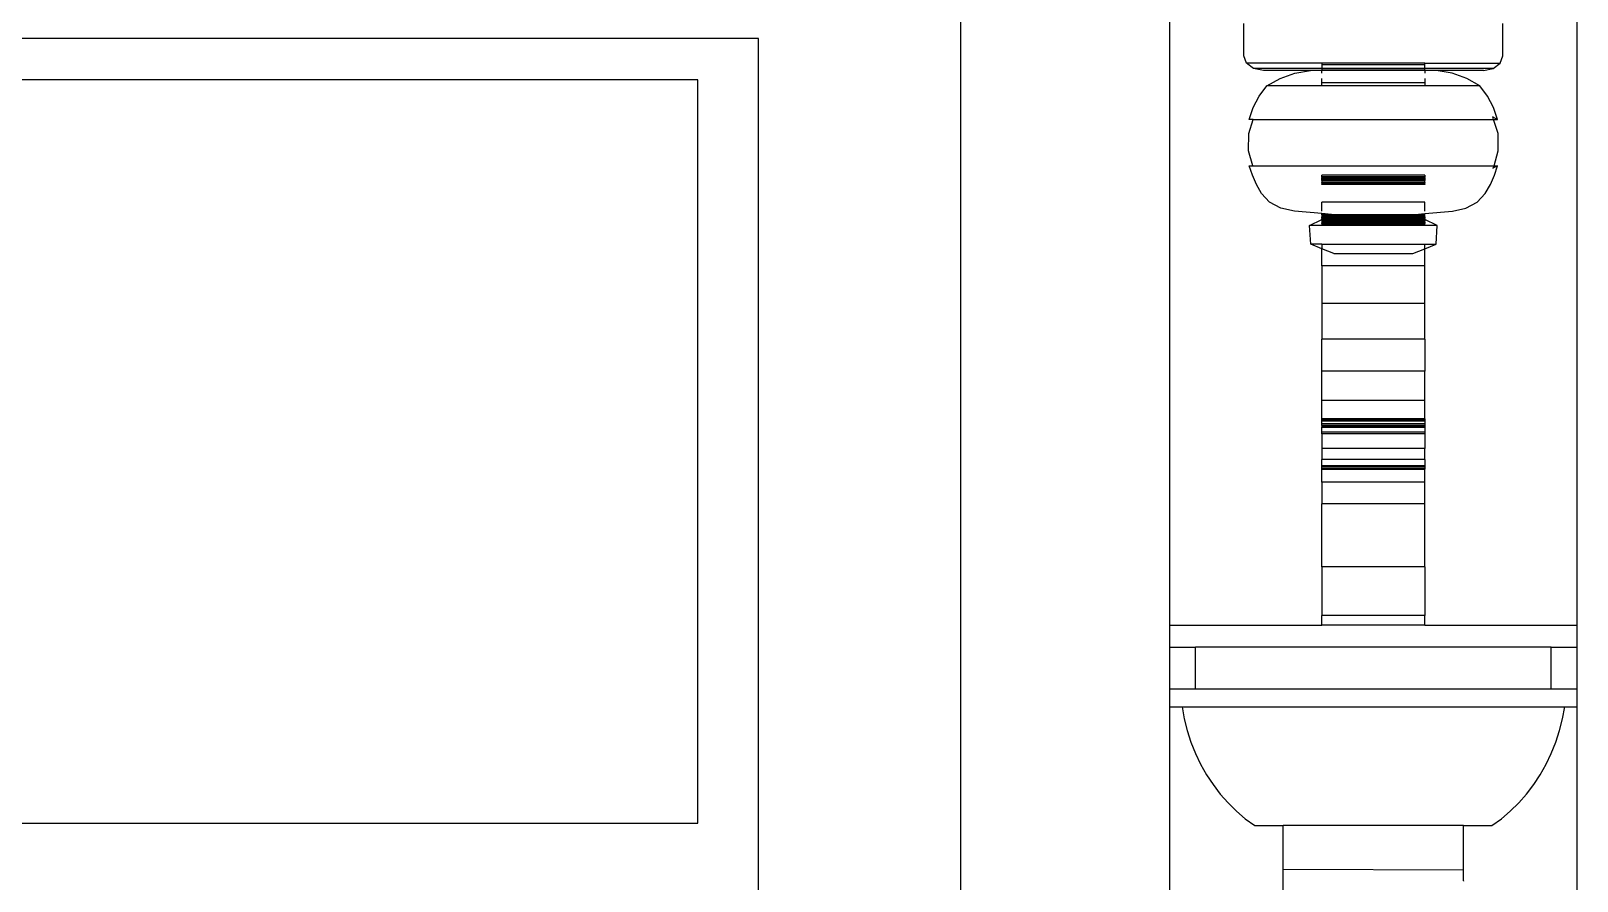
# Model space of a CAD drawing. Extents: x -24961 to 905641, y -154323 to 635957.
# Drawn here: x 413353 to 414476, y -113084 to -112466 of the extents above; entities that cross this region are included whole.
import ezdxf

# ---------------------------------------------------------------- set-up
doc = ezdxf.new("R2010")
doc.units = 0
doc.header["$LTSCALE"] = 1000
doc.header["$MEASUREMENT"] = 0
doc.layers.add('窗', color=154, linetype='Continuous')

msp = doc.modelspace()

# ---------------------------------------------------------------- linework, layer by layer
for p, q in [((414028.2, -112276.1), (414028.2, -114299.3)), ((414180.3, -112898.1), (414180.3, -112355.3)), ((414476.2, -112898.1), (414476.2, -112356.8)), ((414234.2, -112484.6), (414234.2, -112460.9)), ((414422.3, -112484.6), (414422.3, -112460.9)), ((414236.1, -112489.9), (414234.2, -112484.6)), ((414241.2, -112493.7), (414236.1, -112489.9)), ((414290.7, -112489.9), (414236.1, -112489.9)), ((414248.3, -112495.2), (414241.2, -112493.7)), ((414290.7, -112493.7), (414241.2, -112493.7)), ((414290.7, -112489.9), (414290.7, -112491)), ((414365.7, -112489.9), (414290.7, -112489.9)), ((414365.7, -112491), (414290.7, -112491)), ((414290.7, -112491), (414290.7, -112493.7)), ((414290.7, -112493.7), (414290.7, -112494.8)), ((414365.7, -112493.7), (414290.7, -112493.7)), ((414365.7, -112491), (414365.7, -112489.9)), ((414365.7, -112489.9), (414420.4, -112489.9)), ((414365.7, -112493.7), (414365.7, -112491)), ((414365.7, -112494.8), (414365.7, -112493.7)), ((414415.3, -112493.7), (414365.7, -112493.7)), ((414408.2, -112495.2), (414415.3, -112493.7)), ((414415.3, -112493.7), (414420.4, -112489.9)), ((414420.4, -112489.9), (414422.3, -112484.6)), ((414282.6, -112495.2), (414248.3, -112495.2)), ((414250.9, -112506.2), (414260.4, -112500.9)), ((414260.4, -112500.9), (414271.1, -112497.2)), ((414271.1, -112497.2), (414282.6, -112495.2)), ((414290.7, -112495.2), (414282.6, -112495.2)), ((414365.7, -112494.8), (414290.7, -112494.8)), ((414290.7, -112495.2), (414290.7, -112494.8)), ((414290.7, -112497.2), (414290.7, -112495.2)), ((414365.7, -112495.2), (414290.7, -112495.2)), ((414290.7, -112504.1), (414290.7, -112500.9)), ((414365.7, -112504.1), (414290.7, -112504.1)), ((414290.7, -112506.2), (414290.7, -112504.1)), ((414365.7, -112494.8), (414365.7, -112495.2)), ((414365.7, -112495.2), (414365.7, -112497.2)), ((414373.8, -112495.2), (414365.7, -112495.2)), ((414365.7, -112500.9), (414365.7, -112504.1)), ((414365.7, -112504.1), (414365.7, -112506.2)), ((414385.4, -112497.2), (414373.8, -112495.2)), ((414408.2, -112495.2), (414373.8, -112495.2)), ((414396.1, -112500.9), (414385.4, -112497.2)), ((414405.6, -112506.2), (414396.1, -112500.9)), ((414240.9, -112522.1), (414245.2, -112513.9)), ((414245.2, -112513.9), (414250.9, -112506.2)), ((414290.7, -112506.2), (414250.9, -112506.2)), ((414365.7, -112506.2), (414290.7, -112506.2)), ((414405.6, -112506.2), (414365.7, -112506.2)), ((414411.2, -112513.9), (414405.6, -112506.2)), ((414415.5, -112522.1), (414411.2, -112513.9)), ((414238.1, -112530.7), (414240.9, -112522.1)), ((414418.4, -112530.7), (414415.5, -112522.1)), ((414237.7, -112541), (414240.9, -112530.7)), ((414240.9, -112530.7), (414238.1, -112530.7)), ((414240.9, -112530.7), (414415.5, -112530.7)), ((414414.7, -112528.7), (414414.9, -112528.7)), ((414414.9, -112528.7), (414418.4, -112530.7)), ((414415.5, -112530.7), (414414.9, -112528.7)), ((414415.5, -112530.7), (414418.4, -112530.7)), ((414418.8, -112541), (414415.5, -112530.7)), ((414237.5, -112553.5), (414237.7, -112541)), ((414419, -112553.5), (414418.8, -112541)), ((414240.6, -112564.3), (414237.5, -112553.5)), ((414415.9, -112564.3), (414419, -112553.5)), ((414238.1, -112564.3), (414240.6, -112564.3)), ((414240.3, -112571.2), (414238.1, -112564.3)), ((414243.3, -112577.9), (414240.3, -112571.2)), ((414240.6, -112564.3), (414415.9, -112564.3)), ((414365.7, -112571.2), (414290.7, -112571.2)), ((414290.7, -112571.2), (414290.7, -112571.2)), ((414290.7, -112572.3), (414290.7, -112571.2)), ((414365.7, -112572.3), (414290.7, -112572.3)), ((414290.7, -112572.5), (414290.7, -112572.3)), ((414365.7, -112571.2), (414365.7, -112571.2)), ((414365.7, -112571.2), (414365.7, -112572.3)), ((414365.7, -112572.3), (414365.7, -112572.5)), ((414413.2, -112577.9), (414416.2, -112571.2)), ((414414.8, -112565.8), (414415.5, -112565.8)), ((414418.4, -112564.3), (414415.5, -112565.8)), ((414415.5, -112565.8), (414415.9, -112564.3)), ((414415.9, -112564.3), (414418.4, -112564.3)), ((414416.2, -112571.2), (414418.4, -112564.3)), ((414247, -112584.5), (414243.3, -112577.9)), ((414365.7, -112572.5), (414290.7, -112572.5)), ((414290.7, -112572.6), (414290.7, -112572.5)), ((414365.7, -112572.6), (414290.7, -112572.6)), ((414290.7, -112572.6), (414290.7, -112573.1)), ((414365.7, -112573.1), (414290.7, -112573.1)), ((414290.7, -112573.1), (414290.7, -112573.2)), ((414290.7, -112573.2), (414365.7, -112573.2)), ((414290.7, -112574), (414290.7, -112573.2)), ((414365.7, -112574), (414290.7, -112574)), ((414290.7, -112574), (414290.7, -112574.2)), ((414365.7, -112574.2), (414290.7, -112574.2)), ((414290.7, -112574.4), (414290.7, -112574.2)), ((414365.7, -112574.4), (414290.7, -112574.4)), ((414290.7, -112574.4), (414290.7, -112574.5)), ((414365.7, -112574.5), (414290.7, -112574.5)), ((414290.7, -112574.5), (414290.7, -112574.6)), ((414365.7, -112574.6), (414290.7, -112574.6)), ((414365.7, -112574.6), (414290.7, -112574.6)), ((414290.7, -112574.6), (414290.7, -112574.6)), ((414290.7, -112575), (414290.7, -112574.6)), ((414365.7, -112575), (414290.7, -112575)), ((414290.7, -112575), (414290.7, -112575.1)), ((414365.7, -112575.1), (414290.7, -112575.1)), ((414365.7, -112575.1), (414290.7, -112575.1)), ((414290.7, -112575.1), (414290.7, -112575.3)), ((414290.7, -112575.1), (414290.7, -112575.1)), ((414365.7, -112575.3), (414290.7, -112575.3)), ((414290.7, -112575.3), (414290.7, -112576.4)), ((414365.7, -112576.4), (414290.7, -112576.4)), ((414290.7, -112577), (414290.7, -112576.4)), ((414365.7, -112577), (414290.7, -112577)), ((414290.7, -112577), (414290.7, -112577.6)), ((414290.7, -112577.6), (414365.7, -112577.6)), ((414290.7, -112577.9), (414290.7, -112577.6)), ((414365.7, -112572.5), (414365.7, -112572.6)), ((414365.7, -112573.1), (414365.7, -112572.6)), ((414365.7, -112573.2), (414365.7, -112573.1)), ((414365.7, -112573.2), (414365.7, -112574)), ((414365.7, -112574.2), (414365.7, -112574)), ((414365.7, -112574.2), (414365.7, -112574.4)), ((414365.7, -112574.5), (414365.7, -112574.4)), ((414365.7, -112574.6), (414365.7, -112574.5)), ((414365.7, -112574.6), (414365.7, -112574.6)), ((414365.7, -112574.6), (414365.7, -112575)), ((414365.7, -112575.1), (414365.7, -112575)), ((414365.7, -112575.3), (414365.7, -112575.1)), ((414365.7, -112575.1), (414365.7, -112575.1)), ((414365.7, -112576.4), (414365.7, -112575.3)), ((414365.7, -112576.4), (414365.7, -112577)), ((414365.7, -112577.6), (414365.7, -112577)), ((414365.7, -112577.6), (414365.7, -112577.9)), ((414409.5, -112584.5), (414413.2, -112577.9)), ((414252.8, -112590.7), (414247, -112584.5)), ((414261.1, -112595.1), (414252.8, -112590.7)), ((414290.7, -112590.9), (414290.7, -112590.7)), ((414365.7, -112590.9), (414290.7, -112590.9)), ((414290.7, -112597.3), (414290.7, -112590.9)), ((414365.7, -112590.7), (414365.7, -112590.9)), ((414365.7, -112597.3), (414365.7, -112590.9)), ((414395.4, -112595.1), (414403.6, -112590.7)), ((414403.6, -112590.7), (414409.5, -112584.5)), ((414270.9, -112597.3), (414261.1, -112595.1)), ((414290.7, -112599.1), (414270.9, -112597.3)), ((414281.9, -112607.8), (414290.7, -112603.4)), ((414290.7, -112599), (414290.7, -112599.1)), ((414297.8, -112599.8), (414290.7, -112599.1)), ((414290.7, -112599.9), (414290.7, -112599.1)), ((414290.7, -112600.1), (414290.7, -112599.9)), ((414297.7, -112599.9), (414290.7, -112599.9)), ((414297.3, -112600.1), (414290.7, -112600.1)), ((414290.7, -112600.1), (414290.7, -112600.7)), ((414296.1, -112600.7), (414290.7, -112600.7)), ((414290.7, -112600.7), (414290.7, -112601.4)), ((414294.7, -112601.4), (414290.7, -112601.4)), ((414290.7, -112601.9), (414290.7, -112601.4)), ((414293.7, -112601.9), (414290.7, -112601.9)), ((414290.7, -112602.1), (414290.7, -112601.9)), ((414290.7, -112602.4), (414290.7, -112602.1)), ((414293.2, -112602.1), (414290.7, -112602.1)), ((414292.6, -112602.4), (414290.7, -112602.4)), ((414290.7, -112602.4), (414290.7, -112603)), ((414291.4, -112603), (414290.7, -112603)), ((414290.7, -112603.1), (414290.7, -112603)), ((414291.5, -112603), (414290.7, -112603)), ((414290.7, -112603), (414290.7, -112603)), ((414291.3, -112603.1), (414290.7, -112603.1)), ((414290.7, -112603.4), (414291.3, -112603.1)), ((414290.7, -112603.1), (414290.7, -112603.4)), ((414290.7, -112603.4), (414290.7, -112603.5)), ((414365.7, -112603.5), (414290.7, -112603.5)), ((414290.7, -112603.5), (414290.7, -112604.2)), ((414365.7, -112604.2), (414290.7, -112604.2)), ((414290.7, -112604.2), (414290.7, -112604.7)), ((414365.7, -112604.7), (414290.7, -112604.7)), ((414290.7, -112604.7), (414290.7, -112605.2)), ((414290.7, -112605.2), (414365.7, -112605.2)), ((414290.7, -112605.2), (414290.7, -112605.3)), ((414365.7, -112605.3), (414290.7, -112605.3)), ((414290.7, -112605.4), (414290.7, -112605.3)), ((414365.7, -112605.4), (414290.7, -112605.4)), ((414290.7, -112605.4), (414290.7, -112605.7)), ((414365.7, -112605.7), (414290.7, -112605.7)), ((414290.7, -112606.2), (414290.7, -112605.7)), ((414291.3, -112603.1), (414291.4, -112603)), ((414365.2, -112603.1), (414291.3, -112603.1)), ((414365, -112603), (414291.4, -112603)), ((414291.4, -112603), (414291.5, -112603)), ((414291.5, -112603), (414292.6, -112602.4)), ((414365, -112603), (414291.5, -112603)), ((414292.6, -112602.4), (414293.2, -112602.1)), ((414363.9, -112602.4), (414292.6, -112602.4)), ((414293.2, -112602.1), (414293.7, -112601.9)), ((414363.2, -112602.1), (414293.2, -112602.1)), ((414293.7, -112601.9), (414294.7, -112601.4)), ((414362.8, -112601.9), (414293.7, -112601.9)), ((414294.7, -112601.4), (414296.1, -112600.7)), ((414361.8, -112601.4), (414294.7, -112601.4)), ((414296.1, -112600.7), (414297.3, -112600.1)), ((414360.4, -112600.7), (414296.1, -112600.7)), ((414297.3, -112600.1), (414297.7, -112599.9)), ((414359.2, -112600.1), (414297.3, -112600.1)), ((414297.7, -112599.9), (414297.8, -112599.8)), ((414358.8, -112599.9), (414297.7, -112599.9)), ((414297.8, -112599.8), (414358.7, -112599.8)), ((414358.7, -112599.8), (414365.7, -112599.1)), ((414358.8, -112599.9), (414358.7, -112599.8)), ((414365.7, -112599.9), (414358.8, -112599.9)), ((414359.2, -112600.1), (414358.8, -112599.9)), ((414365.7, -112600.1), (414359.2, -112600.1)), ((414360.4, -112600.7), (414359.2, -112600.1)), ((414365.7, -112600.7), (414360.4, -112600.7)), ((414361.8, -112601.4), (414360.4, -112600.7)), ((414365.7, -112601.4), (414361.8, -112601.4)), ((414362.8, -112601.9), (414361.8, -112601.4)), ((414365.7, -112601.9), (414362.8, -112601.9)), ((414363.2, -112602.1), (414362.8, -112601.9)), ((414365.7, -112602.1), (414363.2, -112602.1)), ((414363.9, -112602.4), (414363.2, -112602.1)), ((414365.7, -112602.4), (414363.9, -112602.4)), ((414365, -112603), (414363.9, -112602.4)), ((414365.7, -112603), (414365, -112603)), ((414365.7, -112603), (414365, -112603)), ((414365.2, -112603.1), (414365, -112603)), ((414365, -112603), (414365, -112603)), ((414365.7, -112603.1), (414365.2, -112603.1)), ((414365.7, -112603.4), (414365.2, -112603.1)), ((414365.7, -112599.1), (414385.6, -112597.3)), ((414365.7, -112599.9), (414365.7, -112599.1)), ((414365.7, -112599.9), (414365.7, -112600.1)), ((414365.7, -112600.7), (414365.7, -112600.1)), ((414365.7, -112601.4), (414365.7, -112600.7)), ((414365.7, -112601.4), (414365.7, -112601.9)), ((414365.7, -112601.9), (414365.7, -112602.1)), ((414365.7, -112602.1), (414365.7, -112602.4)), ((414365.7, -112603), (414365.7, -112602.4)), ((414365.7, -112603), (414365.7, -112603.1)), ((414365.7, -112603), (414365.7, -112603)), ((414365.7, -112603.1), (414365.7, -112603.4)), ((414365.7, -112603.4), (414365.7, -112603.5)), ((414374.6, -112607.8), (414365.7, -112603.4)), ((414365.7, -112604.2), (414365.7, -112603.5)), ((414365.7, -112604.2), (414365.7, -112604.7)), ((414365.7, -112605.2), (414365.7, -112604.7)), ((414365.7, -112605.3), (414365.7, -112605.2)), ((414365.7, -112605.3), (414365.7, -112605.4)), ((414365.7, -112605.4), (414365.7, -112605.7)), ((414365.7, -112605.7), (414365.7, -112606.2)), ((414385.6, -112597.3), (414395.4, -112595.1)), ((414282.7, -112621.2), (414281.9, -112607.8)), ((414290.7, -112607.8), (414281.9, -112607.8)), ((414365.7, -112606.2), (414290.7, -112606.2)), ((414290.7, -112606.3), (414290.7, -112606.2)), ((414365.7, -112606.3), (414290.7, -112606.3)), ((414365.7, -112606.3), (414290.7, -112606.3)), ((414290.7, -112606.3), (414290.7, -112606.3)), ((414290.7, -112606.4), (414290.7, -112606.3)), ((414365.7, -112606.4), (414290.7, -112606.4)), ((414290.7, -112606.4), (414290.7, -112606.7)), ((414365.7, -112606.7), (414290.7, -112606.7)), ((414290.7, -112606.7), (414290.7, -112606.8)), ((414365.7, -112606.8), (414290.7, -112606.8)), ((414290.7, -112606.8), (414290.7, -112607.1)), ((414365.7, -112607.1), (414290.7, -112607.1)), ((414290.7, -112607.1), (414290.7, -112607.3)), ((414365.7, -112607.3), (414290.7, -112607.3)), ((414365.7, -112607.3), (414290.7, -112607.3)), ((414290.7, -112607.3), (414290.7, -112607.3)), ((414290.7, -112607.3), (414290.7, -112607.8)), ((414365.7, -112607.8), (414290.7, -112607.8)), ((414365.7, -112606.2), (414365.7, -112606.3)), ((414365.7, -112606.3), (414365.7, -112606.3)), ((414365.7, -112606.3), (414365.7, -112606.4)), ((414365.7, -112606.7), (414365.7, -112606.4)), ((414365.7, -112606.8), (414365.7, -112606.7)), ((414365.7, -112607.1), (414365.7, -112606.8)), ((414365.7, -112607.3), (414365.7, -112607.1)), ((414365.7, -112607.8), (414365.7, -112607.3)), ((414365.7, -112607.3), (414365.7, -112607.3)), ((414374.6, -112607.8), (414365.7, -112607.8)), ((414373.8, -112621.2), (414374.6, -112607.8)), ((414290.7, -112624.6), (414282.7, -112621.2)), ((414290.7, -112621.2), (414282.7, -112621.2)), ((414290.7, -112621.2), (414290.7, -112624.6)), ((414290.7, -112621.2), (414365.7, -112621.2)), ((414299.4, -112628.2), (414290.7, -112624.6)), ((414290.7, -112637.1), (414290.7, -112624.6)), ((414299.4, -112628.2), (414357, -112628.2)), ((414357, -112628.2), (414365.7, -112624.6)), ((414365.7, -112624.6), (414373.8, -112621.2)), ((414365.7, -112624.6), (414365.7, -112621.2)), ((414365.7, -112621.2), (414373.8, -112621.2)), ((414365.7, -112637.1), (414365.7, -112624.6)), ((414365.7, -112637.1), (414290.7, -112637.1)), ((414290.7, -112637.1), (414290.7, -112664.5)), ((414365.7, -112664.5), (414365.7, -112637.1)), ((414365.7, -112664.5), (414290.7, -112664.5)), ((414290.7, -112664.5), (414290.7, -112690.2)), ((414365.7, -112690.2), (414365.7, -112664.5)), ((414365.7, -112690.2), (414290.7, -112690.2)), ((414290.7, -112713.5), (414290.7, -112690.2)), ((414365.7, -112690.2), (414365.7, -112713.5)), ((414365.7, -112713.5), (414290.7, -112713.5)), ((414290.7, -112734.8), (414290.7, -112713.5)), ((414365.7, -112734.8), (414365.7, -112713.5)), ((414365.7, -112734.8), (414290.7, -112734.8)), ((414290.7, -112748.2), (414290.7, -112734.8)), ((414365.7, -112748.2), (414365.7, -112734.8)), ((414290.7, -112748.4), (414290.7, -112748.2)), ((414365.7, -112748.2), (414290.7, -112748.2)), ((414365.7, -112748.4), (414290.7, -112748.4)), ((414290.7, -112749.3), (414290.7, -112748.4)), ((414365.7, -112749.3), (414290.7, -112749.3)), ((414290.7, -112749.7), (414290.7, -112749.3)), ((414290.7, -112751.7), (414290.7, -112749.7)), ((414290.7, -112749.7), (414365.7, -112749.7)), ((414290.7, -112753.1), (414290.7, -112751.7)), ((414365.7, -112751.7), (414290.7, -112751.7)), ((414365.7, -112748.2), (414365.7, -112748.4)), ((414365.7, -112748.4), (414365.7, -112749.3)), ((414365.7, -112749.3), (414365.7, -112749.7)), ((414365.7, -112749.7), (414365.7, -112751.7)), ((414365.7, -112751.7), (414365.7, -112753.1)), ((414365.7, -112753.1), (414290.7, -112753.1)), ((414290.7, -112753.1), (414290.7, -112754.1)), ((414365.7, -112754.1), (414290.7, -112754.1)), ((414290.7, -112754.5), (414290.7, -112754.1)), ((414365.7, -112754.5), (414290.7, -112754.5)), ((414290.7, -112757.8), (414290.7, -112754.5)), ((414290.7, -112759.2), (414290.7, -112757.8)), ((414365.7, -112757.8), (414290.7, -112757.8)), ((414365.7, -112757.8), (414290.7, -112757.8)), ((414290.7, -112757.8), (414290.7, -112757.8)), ((414365.7, -112759.2), (414290.7, -112759.2)), ((414290.7, -112759.2), (414290.7, -112769.8)), ((414365.7, -112753.1), (414365.7, -112754.1)), ((414365.7, -112754.1), (414365.7, -112754.5)), ((414365.7, -112754.5), (414365.7, -112757.8)), ((414365.7, -112757.8), (414365.7, -112759.2)), ((414365.7, -112757.8), (414365.7, -112757.8)), ((414365.7, -112759.2), (414365.7, -112769.8)), ((414365.7, -112769.8), (414290.7, -112769.8)), ((414290.7, -112769.8), (414290.7, -112777.7)), ((414365.7, -112777.7), (414365.7, -112769.8)), ((414365.7, -112777.7), (414290.7, -112777.7)), ((414290.7, -112782.3), (414290.7, -112777.7)), ((414365.7, -112782.3), (414290.7, -112782.3)), ((414290.7, -112783.4), (414290.7, -112782.3)), ((414365.7, -112783.4), (414290.7, -112783.4)), ((414290.7, -112784.6), (414290.7, -112783.4)), ((414365.7, -112784.6), (414290.7, -112784.6)), ((414290.7, -112784.8), (414290.7, -112784.6)), ((414365.7, -112784.8), (414290.7, -112784.8)), ((414365.7, -112784.8), (414290.7, -112784.8)), ((414290.7, -112784.8), (414290.7, -112784.9)), ((414290.7, -112784.8), (414290.7, -112784.8)), ((414365.7, -112784.9), (414290.7, -112784.9)), ((414290.7, -112794.1), (414290.7, -112784.9)), ((414365.7, -112777.7), (414365.7, -112782.3)), ((414365.7, -112782.3), (414365.7, -112783.4)), ((414365.7, -112783.4), (414365.7, -112784.6)), ((414365.7, -112784.6), (414365.7, -112784.8)), ((414365.7, -112784.9), (414365.7, -112784.8)), ((414365.7, -112784.8), (414365.7, -112784.8)), ((414365.7, -112794.1), (414365.7, -112784.9)), ((414365.7, -112794.1), (414290.7, -112794.1)), ((414290.7, -112794.1), (414290.7, -112809.9)), ((414365.7, -112809.9), (414365.7, -112794.1)), ((414365.7, -112809.9), (414290.7, -112809.9)), ((414290.7, -112855.7), (414290.7, -112809.9)), ((414365.7, -112855.7), (414365.7, -112809.9)), ((414365.7, -112855.7), (414290.7, -112855.7)), ((414290.7, -112855.7), (414290.7, -112891)), ((414365.7, -112855.7), (414365.7, -112891)), ((414180.3, -112914.1), (414180.3, -112898.1)), ((414180.3, -112898.1), (414290.7, -112898.1)), ((414365.7, -112891), (414290.7, -112891)), ((414290.7, -112898.1), (414290.7, -112891)), ((414365.7, -112898.1), (414290.7, -112898.1)), ((414365.7, -112898.1), (414365.7, -112891)), ((414365.7, -112898.1), (414476.2, -112898.1)), ((414476.2, -112914.1), (414476.2, -112898.1)), ((414180.3, -112944.5), (414180.3, -112914.1)), ((414180.3, -112914.1), (414199.1, -112914.1)), ((414199.1, -112944.5), (414199.1, -112914.1)), ((414457.4, -112914.1), (414199.1, -112914.1)), ((414457.4, -112944.5), (414457.4, -112914.1)), ((414457.4, -112914.1), (414476.2, -112914.1)), ((414476.2, -112944.5), (414476.2, -112914.1)), ((414199.1, -112944.5), (414180.3, -112944.5)), ((414180.3, -112957.3), (414180.3, -112944.5)), ((414457.4, -112944.5), (414199.1, -112944.5)), ((414476.2, -112944.5), (414457.4, -112944.5)), ((414476.2, -112957.3), (414476.2, -112944.5)), ((414180.3, -114299.3), (414180.3, -112957.3)), ((414180.3, -112957.3), (414189.2, -112957.3)), ((414189.2, -112957.3), (414190.8, -112966)), ((414189.2, -112957.3), (414467.2, -112957.3)), ((414465.7, -112966), (414467.2, -112957.3)), ((414467.2, -112957.3), (414476.2, -112957.3)), ((414476.2, -114299.3), (414476.2, -112957.3)), ((414190.8, -112966), (414193, -112974.6)), ((414193, -112974.6), (414195.7, -112983)), ((414460.8, -112983), (414463.5, -112974.6)), ((414463.5, -112974.6), (414465.7, -112966)), ((414195.7, -112983), (414198.9, -112991.2)), ((414457.5, -112991.2), (414460.8, -112983)), ((414198.9, -112991.2), (414202.7, -112999.1)), ((414202.7, -112999.1), (414207, -113006.7)), ((414449.5, -113006.7), (414453.8, -112999.1)), ((414453.8, -112999.1), (414457.5, -112991.2)), ((414207, -113006.7), (414211.8, -113013.9)), ((414444.7, -113013.9), (414449.5, -113006.7)), ((414211.8, -113013.9), (414217, -113020.8)), ((414217, -113020.8), (414222.7, -113027.2)), ((414433.8, -113027.2), (414439.5, -113020.8)), ((414439.5, -113020.8), (414444.7, -113013.9)), ((414222.7, -113027.2), (414228.8, -113033.2)), ((414427.7, -113033.2), (414433.8, -113027.2)), ((414228.8, -113033.2), (414235.2, -113038.7)), ((414235.2, -113038.7), (414242, -113043.7)), ((414242, -113043.7), (414262.8, -113043.7)), ((414393.7, -113043.7), (414262.8, -113043.7)), ((414262.8, -113075.6), (414262.8, -113043.7)), ((414393.7, -113043.7), (414414.4, -113043.7)), ((414393.7, -113074.9), (414393.7, -113043.7)), ((414414.4, -113043.7), (414421.2, -113038.7)), ((414421.2, -113038.7), (414427.7, -113033.2)), ((414262.7, -113179.5), (414262.8, -113075.6)), ((414393.7, -113076), (414262.8, -113075.6)), ((414393.7, -113075.8), (414393.7, -113074.9)), ((414393.7, -113076), (414393.7, -113075.8)), ((414393.7, -113083.8), (414393.7, -113076)), ((414393.7, -113083.8), (414393.7, -113084.1))]:
    msp.add_line(p, q)
at = {"layer": '窗'}
for p, q in [((413881.5, -112471.9), (410525, -112471.9)), ((413881.5, -114299.3), (413881.5, -112471.9)), ((413837.5, -112501.9), (412247.3, -112501.9)), ((413837.5, -113041.9), (413837.5, -112501.9)), ((412247.3, -113041.9), (413837.5, -113041.9))]:
    msp.add_line(p, q, dxfattribs=at)

doc.saveas('drawing.dxf')
